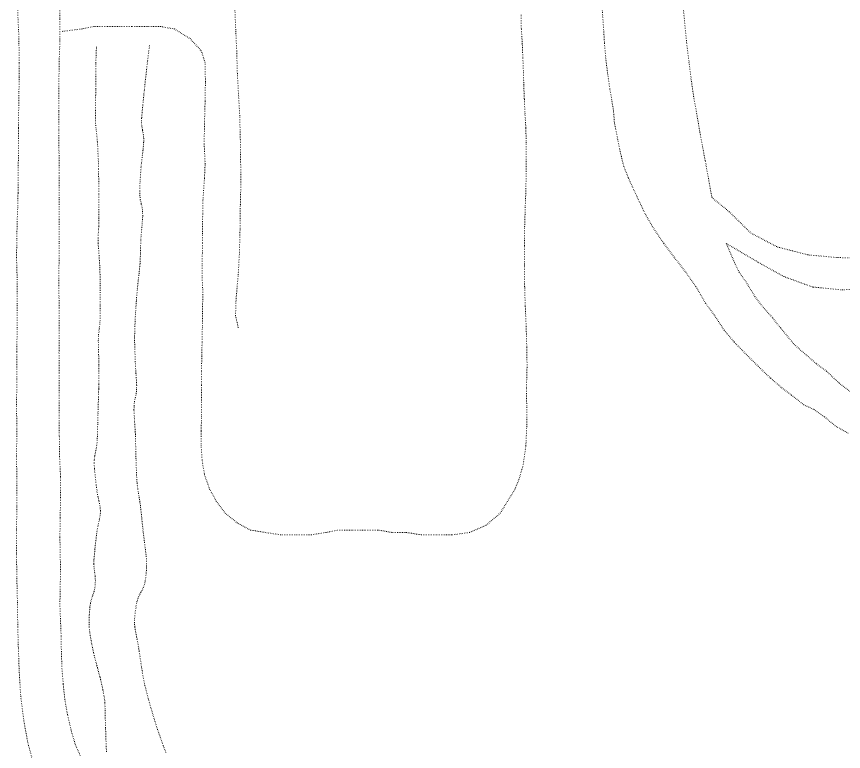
# Model space of a CAD drawing. Extents: x 682410 to 689460, y 7661803 to 7669124.
# Drawn here: x 686210.8 to 686382.3, y 7662819.5 to 7662972.1 of the extents above; entities that cross this region are included whole.
import ezdxf

# ---------------------------------------------------------------- set-up
doc = ezdxf.new("R2010")
doc.units = 0
doc.header["$MEASUREMENT"] = 0
doc.linetypes.add('DOT', pattern=[0.25, 0, -0.25])
doc.layers.add('02 TOE_Line', color=1, linetype='DOT', lineweight=20)

msp = doc.modelspace()

# ---------------------------------------------------------------- linework, layer by layer
at = {"layer": '02 TOE_Line'}
for points in [[(686214.25, 7662817, 3874.03), (686213.06, 7662821.5, 3874.11), (686212.25, 7662826, 3874.21), (686211.62, 7662831, 3874.31), (686211.31, 7662836, 3874.46), (686211.13, 7662841, 3874.6), (686211, 7662845.5, 3874.77), (686210.94, 7662850.5, 3874.92), (686210.81, 7662855.5, 3875.1), (686210.75, 7662860.5, 3875.29), (686210.75, 7662865.5, 3875.57), (686210.81, 7662870.5, 3875.81), (686210.81, 7662875.5, 3876.06), (686210.75, 7662881, 3876.28), (686210.81, 7662886.5, 3876.59), (686210.75, 7662891.5, 3876.9), (686210.81, 7662897, 3877.11), (686210.81, 7662902.5, 3877.29), (686210.88, 7662907.5, 3877.53), (686210.88, 7662912.5, 3877.62), (686210.88, 7662917.5, 3877.82), (686210.75, 7662922, 3878.06), (686210.81, 7662926, 3878.2), (686210.88, 7662929.5, 3878.3), (686211, 7662932.5, 3878.42), (686211.06, 7662935.5, 3878.51), (686211.06, 7662939, 3878.64), (686211.13, 7662942.5, 3878.79), (686211.13, 7662946, 3878.91), (686211.19, 7662949, 3879.14), (686211.19, 7662952.5, 3879.24), (686211.25, 7662956.5, 3879.33), (686211.31, 7662959.5, 3879.45), (686211.31, 7662962.5, 3879.6), (686211.25, 7662966.5, 3879.77), (686211.19, 7662969, 3879.82), (686211.06, 7662971.5, 3879.87), (686211, 7662974.5, 3879.92)], [(686219.75, 7662975.5, 3879.89), (686219.75, 7662971.5, 3879.77), (686219.75, 7662967, 3879.54), (686219.63, 7662963.5, 3879.3), (686219.56, 7662960, 3879.13), (686219.5, 7662956.5, 3879.06), (686219.5, 7662952.5, 3878.97), (686219.5, 7662948.5, 3878.83), (686219.56, 7662944, 3878.71), (686219.63, 7662939.5, 3878.54), (686219.63, 7662934.5, 3878.37), (686219.63, 7662930, 3878.23), (686219.63, 7662925, 3878.07), (686219.56, 7662920.5, 3877.92), (686219.5, 7662916, 3877.75), (686219.63, 7662911.5, 3877.55), (686219.63, 7662907, 3877.37), (686219.56, 7662902.5, 3877.22), (686219.63, 7662898, 3877), (686219.63, 7662893.5, 3876.77), (686219.63, 7662889, 3876.56), (686219.63, 7662885, 3876.4), (686219.69, 7662880.5, 3876.19), (686219.88, 7662876.5, 3875.97), (686219.88, 7662872, 3875.78), (686219.81, 7662868, 3875.57), (686219.75, 7662864, 3875.39), (686219.81, 7662860.5, 3875.2), (686219.88, 7662857, 3875.02), (686219.81, 7662853.5, 3874.84), (686219.75, 7662850, 3874.71), (686219.88, 7662846.5, 3874.52), (686220, 7662843.5, 3874.35), (686220.06, 7662840, 3874.18), (686220.19, 7662836.5, 3874.06), (686220.44, 7662833.5, 3873.94), (686220.81, 7662830, 3873.82), (686221.38, 7662827, 3873.72), (686222.06, 7662824, 3873.61), (686222.94, 7662821, 3873.53), (686224.06, 7662818.5, 3873.4)], [(686348.94, 7662975.5, 3886.58), (686349.38, 7662971, 3886.7), (686349.81, 7662966.5, 3886.79), (686350.31, 7662962.5, 3886.85), (686350.75, 7662959, 3886.89), (686351.25, 7662955.5, 3886.93), (686351.88, 7662952, 3887.01), (686352.56, 7662948, 3887), (686353.12, 7662945, 3887.03), (686353.69, 7662942, 3887.12), (686354.31, 7662938.5, 3887.2), (686355.06, 7662934.5, 3887.26), (686358.65, 7662931.55, 3887.29), (686363.13, 7662927.13, 3887.25), (686368.67, 7662924.24, 3887.23), (686374.98, 7662922.61, 3887.19), (686380.99, 7662922.05, 3887.14), (686387.05, 7662921.9, 3886.99)], [(686220.25, 7662969, 3879.61), (686224.31, 7662969.5, 3879.69), (686226.81, 7662970, 3879.8), (686229.56, 7662970, 3879.88), (686232.44, 7662970, 3879.95), (686234.81, 7662970, 3879.99), (686238.06, 7662970, 3879.91), (686240.63, 7662970, 3879.91), (686243.5, 7662969.5, 3879.88), (686246.75, 7662967.5, 3879.78), (686249.06, 7662965, 3879.79), (686249.88, 7662962.5, 3879.71), (686249.94, 7662958.5, 3879.64), (686249.88, 7662954.5, 3879.54), (686249.75, 7662950, 3879.46), (686249.69, 7662945.5, 3879.38), (686249.88, 7662941.5, 3879.3), (686249.75, 7662938.5, 3879.25), (686249.56, 7662936, 3879.18), (686249.44, 7662934, 3879.1), (686249.38, 7662931, 3879.03), (686249.31, 7662927, 3878.94), (686249.31, 7662925, 3878.89), (686249.31, 7662923, 3878.86), (686249.25, 7662920.5, 3878.82), (686249.25, 7662918, 3878.77), (686249.38, 7662915.5, 3878.74), (686249.38, 7662913, 3878.68), (686249.31, 7662910.5, 3878.62), (686249.31, 7662907.5, 3878.54), (686249.25, 7662904.5, 3878.46), (686249.19, 7662901.5, 3878.44), (686249.13, 7662898.5, 3878.36), (686249.13, 7662895.5, 3878.29), (686249.13, 7662892, 3878.22), (686249.13, 7662889, 3878.16), (686249.06, 7662886, 3878.12), (686249.06, 7662883, 3878.05), (686249.25, 7662880, 3878), (686249.75, 7662877, 3877.97), (686250.81, 7662874, 3877.96), (686252.19, 7662871.5, 3877.92), (686254.06, 7662869, 3877.88), (686256.5, 7662867, 3877.84), (686259.25, 7662865.5, 3877.86), (686262.31, 7662865, 3877.84), (686265.56, 7662864.5, 3877.73), (686268.75, 7662864.5, 3877.72), (686271.94, 7662864.5, 3877.7), (686274.94, 7662865, 3877.66), (686277.69, 7662865.5, 3877.57), (686280.38, 7662865.5, 3877.57), (686283.13, 7662865.5, 3877.59), (686285.75, 7662865.5, 3877.58), (686288.69, 7662865, 3877.64), (686291.63, 7662865, 3877.65), (686294.75, 7662864.5, 3877.67), (686297.81, 7662864.5, 3877.69), (686301.19, 7662864.5, 3877.7), (686304.75, 7662865, 3877.78), (686308.19, 7662866.5, 3877.84), (686311.12, 7662869, 3877.89), (686314.19, 7662874, 3877.95), (686315, 7662876, 3878.04), (686315.88, 7662879, 3878.07), (686316.44, 7662883, 3878.11), (686316.62, 7662887, 3878.2), (686316.62, 7662891, 3878.32), (686316.56, 7662895, 3878.38), (686316.69, 7662899.5, 3878.43), (686316.62, 7662903.5, 3878.52), (686316.5, 7662908, 3878.67), (686316.31, 7662912, 3878.78), (686316.19, 7662916, 3878.83), (686316.19, 7662920.5, 3878.9), (686316.19, 7662924.5, 3878.98), (686316.19, 7662928.5, 3879.03), (686316.31, 7662932.5, 3879.1), (686316.44, 7662936, 3879.18), (686316.5, 7662939.5, 3879.25), (686316.5, 7662943, 3879.32), (686316.5, 7662946, 3879.37), (686316.44, 7662949, 3879.46), (686316.25, 7662952, 3879.54), (686316.12, 7662955, 3879.59), (686316, 7662958, 3879.61), (686315.94, 7662960.5, 3879.66), (686315.81, 7662963.5, 3879.76), (686315.69, 7662966.5, 3879.84), (686315.5, 7662969.5, 3879.96), (686315.44, 7662972.5, 3880.04)], [(686256.75, 7662907.5, 3878.78), (686256.19, 7662910, 3878.8), (686256.31, 7662913.5, 3878.8), (686256.75, 7662918.5, 3878.82), (686257, 7662923, 3878.89), (686257.13, 7662928, 3878.95), (686257.19, 7662933, 3879.01), (686257.31, 7662937.5, 3879.09), (686257.25, 7662942, 3879.17), (686257.19, 7662946.5, 3879.28), (686257.06, 7662951.5, 3879.39), (686256.81, 7662956, 3879.55), (686256.56, 7662960.5, 3879.65), (686256.44, 7662965, 3879.76), (686256.25, 7662969, 3879.93), (686256.06, 7662973.5, 3880.07)], [(686332.25, 7662974, 3886.7), (686332.5, 7662970.5, 3886.78), (686332.75, 7662966.5, 3886.81), (686333.06, 7662963, 3886.85), (686333.44, 7662960, 3886.88), (686333.88, 7662957, 3886.95), (686334.31, 7662954.5, 3887.01), (686334.63, 7662952.5, 3887.06), (686334.81, 7662950, 3887.08), (686335.5, 7662946.5, 3887.08), (686336.25, 7662943, 3887.18), (686336.75, 7662941, 3887.24), (686337.75, 7662938.5, 3887.3), (686338.88, 7662936, 3887.34), (686340.06, 7662933.5, 3887.33), (686341.25, 7662931, 3887.28), (686343, 7662928, 3887.28), (686345.06, 7662925, 3887.32), (686347.31, 7662922, 3887.36), (686349.62, 7662919, 3887.35), (686351.75, 7662916, 3887.27), (686353.75, 7662912.5, 3887.1), (686355.63, 7662910, 3886.96), (686357.56, 7662907, 3886.78), (686359.69, 7662904.5, 3886.59), (686362.12, 7662902, 3886.39), (686364.63, 7662899.5, 3886.17), (686367.25, 7662897, 3885.92), (686369.56, 7662895, 3885.7), (686371.56, 7662893.5, 3885.35), (686374.12, 7662891.5, 3885.14), (686376.25, 7662890.5, 3884.97), (686378.38, 7662889, 3884.79), (686380.81, 7662887, 3884.59), (686383.5, 7662885.5, 3884.34)], [(686227.33, 7662965.78, 3875.82), (686227.2, 7662962.44, 3875.9), (686227.17, 7662960.74, 3875.89), (686227.17, 7662957.06, 3875.7), (686227.17, 7662955.73, 3875.63), (686227.13, 7662952.64, 3875.52), (686227.12, 7662950.59, 3875.44), (686227.17, 7662949.49, 3875.46), (686227.27, 7662948.58, 3875.41), (686227.46, 7662946.9, 3875.32), (686227.53, 7662946.02, 3875.3), (686227.57, 7662945.48, 3875.29), (686227.62, 7662944.43, 3875.26), (686227.75, 7662941.67, 3875.21), (686227.78, 7662940.33, 3875.19), (686227.82, 7662935.24, 3875.26), (686227.82, 7662934.89, 3875.24), (686227.85, 7662930.14, 3874.99), (686227.82, 7662928.54, 3874.92), (686227.78, 7662927.95, 3874.9), (686227.72, 7662926.98, 3874.89), (686227.66, 7662926, 3874.87), (686227.69, 7662925.03, 3874.78), (686227.77, 7662923.94, 3874.77), (686228.04, 7662919.98, 3874.77), (686228.06, 7662919.29, 3874.76), (686228.1, 7662916.65, 3874.76), (686228.12, 7662914.82, 3874.76), (686228.13, 7662913.71, 3874.7), (686228.13, 7662912.22, 3874.62), (686228.11, 7662909.77, 3874.51), (686228.05, 7662908.51, 3874.5), (686227.91, 7662907.26, 3874.49), (686227.9, 7662907.2, 3874.49), (686227.77, 7662906.02, 3874.51), (686227.72, 7662904.81, 3874.48), (686227.72, 7662904.79, 3874.48), (686227.75, 7662902.92, 3874.38), (686227.77, 7662902.38, 3874.34), (686227.79, 7662901.85, 3874.31), (686227.83, 7662900.36, 3874.22), (686227.84, 7662899.89, 3874.2), (686227.84, 7662899.77, 3874.19), (686227.82, 7662895.76, 3874), (686227.8, 7662894.92, 3873.96), (686227.8, 7662894.71, 3873.95), (686227.75, 7662893, 3873.88), (686227.65, 7662889.63, 3873.73), (686227.59, 7662887.42, 3873.62), (686227.51, 7662884.44, 3873.47), (686227.44, 7662883.42, 3873.43), (686227.29, 7662882.4, 3873.4), (686227.14, 7662881.71, 3873.4), (686226.97, 7662880.84, 3873.42), (686226.88, 7662879.96, 3873.38), (686226.86, 7662879.34, 3873.3), (686226.91, 7662878.31, 3873.3), (686226.92, 7662878.16, 3873.3), (686227.28, 7662874.83, 3873.07), (686227.34, 7662874.34, 3873.04), (686227.56, 7662872.88, 3872.9), (686227.66, 7662872.37, 3872.84), (686227.86, 7662871.42, 3872.74), (686227.95, 7662871.02, 3872.7), (686228.09, 7662870.29, 3872.62), (686228.16, 7662869.55, 3872.55), (686228.16, 7662869.34, 3872.53), (686228.12, 7662868.6, 3872.52), (686227.99, 7662867.86, 3872.51), (686227.94, 7662867.62, 3872.51), (686227.68, 7662866.52, 3872.5), (686227.62, 7662866.26, 3872.51), (686227.39, 7662864.88, 3872.49), (686227.33, 7662864.42, 3872.48), (686227, 7662861.45, 3872.44), (686226.82, 7662859.3, 3872.37), (686226.8, 7662858.38, 3872.4), (686226.86, 7662857.47, 3872.36), (686226.95, 7662856.84, 3872.29), (686226.96, 7662856.78, 3872.28), (686227.07, 7662855.9, 3872.25), (686227.11, 7662854.96, 3872.22), (686227.08, 7662854.3, 3872.2), (686227, 7662853.53, 3872.16), (686226.83, 7662852.77, 3872.12), (686226.58, 7662852, 3872.1), (686226.51, 7662851.78, 3872.09), (686226.3, 7662851.16, 3872.14), (686226.09, 7662850.31, 3872.11), (686225.96, 7662849.41, 3872), (686225.84, 7662847.75, 3872.15), (686225.8, 7662846.29, 3872.13), (686225.83, 7662845.27, 3871.96), (686225.93, 7662844.36, 3871.64), (686226.26, 7662842.31, 3871.6), (686226.35, 7662841.84, 3871.57), (686226.76, 7662839.9, 3871.37), (686226.87, 7662839.46, 3871.3), (686227.43, 7662837.32, 3871.15), (686227.52, 7662837.01, 3871.12), (686227.56, 7662836.85, 3871.11), (686228.08, 7662834.93, 3870.97), (686228.19, 7662834.51, 3870.94), (686228.68, 7662832.27, 3870.83), (686228.91, 7662831.04, 3870.77), (686229.04, 7662830.1, 3870.72), (686229.08, 7662829.59, 3870.7), (686229.13, 7662828.1, 3870.66), (686229.22, 7662824.44, 3870.57), (686229.36, 7662820.62, 3870.58), (686229.42, 7662819.44, 3870.56)], [(686227.33, 7662965.78, 3875.82), (686227.2, 7662962.44, 3875.9), (686227.17, 7662960.74, 3875.89), (686227.17, 7662957.06, 3875.7), (686227.17, 7662955.73, 3875.63), (686227.13, 7662952.64, 3875.52), (686227.12, 7662950.59, 3875.44), (686227.17, 7662949.49, 3875.46), (686227.27, 7662948.58, 3875.41), (686227.46, 7662946.9, 3875.32), (686227.53, 7662946.02, 3875.3), (686227.57, 7662945.48, 3875.29), (686227.62, 7662944.43, 3875.26), (686227.75, 7662941.67, 3875.21), (686227.78, 7662940.33, 3875.19), (686227.82, 7662935.24, 3875.26), (686227.82, 7662934.89, 3875.24), (686227.85, 7662930.14, 3874.99), (686227.82, 7662928.54, 3874.92), (686227.78, 7662927.95, 3874.9), (686227.72, 7662926.98, 3874.89), (686227.66, 7662926, 3874.87), (686227.69, 7662925.03, 3874.78), (686227.77, 7662923.94, 3874.77), (686228.04, 7662919.98, 3874.77), (686228.06, 7662919.29, 3874.76), (686228.1, 7662916.65, 3874.76), (686228.12, 7662914.82, 3874.76), (686228.13, 7662913.71, 3874.7), (686228.13, 7662912.22, 3874.62), (686228.11, 7662909.77, 3874.51), (686228.05, 7662908.51, 3874.5), (686227.91, 7662907.26, 3874.49), (686227.9, 7662907.2, 3874.49), (686227.77, 7662906.02, 3874.51), (686227.72, 7662904.81, 3874.48), (686227.72, 7662904.79, 3874.48), (686227.75, 7662902.92, 3874.38), (686227.77, 7662902.38, 3874.34), (686227.79, 7662901.85, 3874.31), (686227.83, 7662900.36, 3874.22), (686227.84, 7662899.89, 3874.2), (686227.84, 7662899.77, 3874.19), (686227.82, 7662895.76, 3874), (686227.8, 7662894.92, 3873.96), (686227.8, 7662894.71, 3873.95), (686227.75, 7662893, 3873.88), (686227.65, 7662889.63, 3873.73), (686227.59, 7662887.42, 3873.62), (686227.51, 7662884.44, 3873.47), (686227.44, 7662883.42, 3873.43), (686227.29, 7662882.4, 3873.4), (686227.14, 7662881.71, 3873.4), (686226.97, 7662880.84, 3873.42), (686226.88, 7662879.96, 3873.38), (686226.86, 7662879.34, 3873.3), (686226.91, 7662878.31, 3873.3), (686226.92, 7662878.16, 3873.3), (686227.28, 7662874.83, 3873.07), (686227.34, 7662874.34, 3873.04), (686227.56, 7662872.88, 3872.9), (686227.66, 7662872.37, 3872.84), (686227.86, 7662871.42, 3872.74), (686227.95, 7662871.02, 3872.7), (686228.09, 7662870.29, 3872.62), (686228.16, 7662869.55, 3872.55), (686228.16, 7662869.34, 3872.53), (686228.12, 7662868.6, 3872.52), (686227.99, 7662867.86, 3872.51), (686227.94, 7662867.62, 3872.51), (686227.68, 7662866.52, 3872.5), (686227.62, 7662866.26, 3872.51), (686227.39, 7662864.88, 3872.49), (686227.33, 7662864.42, 3872.48), (686227, 7662861.45, 3872.44), (686226.82, 7662859.3, 3872.37), (686226.8, 7662858.38, 3872.4), (686226.86, 7662857.47, 3872.36), (686226.95, 7662856.84, 3872.29), (686226.96, 7662856.78, 3872.28), (686227.07, 7662855.9, 3872.25), (686227.11, 7662854.96, 3872.22), (686227.08, 7662854.3, 3872.2), (686227, 7662853.53, 3872.16), (686226.83, 7662852.77, 3872.12), (686226.58, 7662852, 3872.1), (686226.51, 7662851.78, 3872.09), (686226.3, 7662851.16, 3872.14), (686226.09, 7662850.31, 3872.11), (686225.96, 7662849.41, 3872), (686225.84, 7662847.75, 3872.15), (686225.8, 7662846.29, 3872.13), (686225.83, 7662845.27, 3871.96), (686225.93, 7662844.36, 3871.64), (686226.26, 7662842.31, 3871.6), (686226.35, 7662841.84, 3871.57), (686226.76, 7662839.9, 3871.37), (686226.87, 7662839.46, 3871.3), (686227.43, 7662837.32, 3871.15), (686227.52, 7662837.01, 3871.12), (686227.56, 7662836.85, 3871.11), (686228.08, 7662834.93, 3870.97), (686228.19, 7662834.51, 3870.94), (686228.68, 7662832.27, 3870.83), (686228.91, 7662831.04, 3870.77), (686229.04, 7662830.1, 3870.72), (686229.08, 7662829.59, 3870.7), (686229.13, 7662828.1, 3870.66), (686229.22, 7662824.44, 3870.57), (686229.36, 7662820.62, 3870.58), (686229.42, 7662819.44, 3870.56)], [(686238.35, 7662966.16, 3875.66), (686237.94, 7662962.82, 3875.54), (686237.74, 7662961.14, 3875.49), (686237.27, 7662956.81, 3875.22), (686237.18, 7662956.01, 3875.17), (686236.94, 7662953.6, 3875.08), (686236.71, 7662950.95, 3874.98), (686236.68, 7662950.16, 3874.99), (686236.74, 7662949.36, 3875), (686236.88, 7662948.58, 3875.01), (686236.9, 7662948.47, 3875.01), (686236.92, 7662948.37, 3875.01), (686237.06, 7662947.65, 3875.05), (686237.14, 7662946.81, 3875.07), (686237.13, 7662945.97, 3875.04), (686237.13, 7662945.86, 3875.03), (686236.99, 7662944.32, 3875.01), (686236.9, 7662943.61, 3874.99), (686236.81, 7662942.85, 3874.96), (686236.67, 7662941.67, 3874.93), (686236.58, 7662940.77, 3874.91), (686236.38, 7662937.8, 3874.84), (686236.31, 7662935.75, 3874.79), (686236.33, 7662934.9, 3874.8), (686236.43, 7662934.06, 3874.82), (686236.62, 7662933.23, 3874.83), (686236.64, 7662933.14, 3874.84), (686236.82, 7662932.37, 3874.88), (686236.91, 7662931.57, 3874.9), (686236.93, 7662930.78, 3874.88), (686236.93, 7662930.69, 3874.87), (686236.82, 7662929.05, 3874.86), (686236.75, 7662928.31, 3874.84), (686236.59, 7662926.5, 3874.81), (686236.54, 7662925.67, 3874.8), (686236.45, 7662922.79, 3874.69), (686236.44, 7662922.33, 3874.67), (686236.38, 7662920.83, 3874.61), (686236.36, 7662920.59, 3874.6), (686236.18, 7662918.79, 3874.48), (686236.12, 7662918.33, 3874.44), (686236.02, 7662917.41, 3874.37), (686235.87, 7662916.13, 3874.28), (686235.82, 7662915.57, 3874.24), (686235.6, 7662912.91, 3874.1), (686235.44, 7662910.59, 3873.98), (686235.3, 7662907.75, 3873.9), (686235.25, 7662905.59, 3873.84), (686235.26, 7662904.4, 3873.81), (686235.38, 7662900.52, 3873.7), (686235.49, 7662898.51, 3873.48), (686235.53, 7662898.04, 3873.43), (686235.54, 7662897.92, 3873.42), (686235.66, 7662896.05, 3873.23), (686235.68, 7662895.5, 3873.16), (686235.67, 7662894.64, 3873.15), (686235.57, 7662893.79, 3873.1), (686235.4, 7662892.95, 3873), (686235.23, 7662892.11, 3872.96), (686235.13, 7662891.27, 3872.9), (686235.12, 7662890.4, 3872.84), (686235.22, 7662888.39, 3872.8), (686235.26, 7662887.81, 3872.79), (686235.39, 7662885.87, 3872.76), (686235.41, 7662885.3, 3872.75), (686235.48, 7662882.56, 3872.67), (686235.54, 7662880.3, 3872.61), (686235.67, 7662876.75, 3872.47), (686235.77, 7662875.19, 3872.4), (686235.92, 7662873.93, 3872.42), (686236.06, 7662873.1, 3872.43), (686236.2, 7662872.23, 3872.44), (686236.35, 7662871.34, 3872.46), (686236.5, 7662870.17, 3872.47), (686236.73, 7662868.01, 3872.44), (686237.04, 7662865.11, 3872.41), (686237.31, 7662862.91, 3872.34), (686237.66, 7662860.03, 3872.25), (686237.74, 7662858.97, 3872.27), (686237.75, 7662857.9, 3872.27), (686237.74, 7662857.84, 3872.26), (686237.65, 7662856.43, 3872.22), (686237.47, 7662855.02, 3872.14), (686237.46, 7662854.94, 3872.13), (686237.31, 7662854.26, 3872.03), (686237.09, 7662853.61, 3871.9), (686236.79, 7662852.99, 3871.74), (686236.63, 7662852.72, 3871.67), (686236.54, 7662852.55, 3871.62), (686236.26, 7662852.04, 3871.52), (686235.96, 7662851.33, 3871.36), (686235.74, 7662850.6, 3871.21), (686235.66, 7662850.27, 3871.13), (686235.43, 7662848.88, 3871.05), (686235.27, 7662847.49, 3870.96), (686235.24, 7662847.09, 3870.93), (686235.22, 7662846.28, 3870.87), (686235.29, 7662845.47, 3870.8), (686235.32, 7662845.24, 3870.78), (686235.67, 7662843.28, 3870.76), (686235.77, 7662842.78, 3870.76), (686236.13, 7662840.82, 3870.74), (686236.21, 7662840.32, 3870.73), (686236.68, 7662837.1, 3870.62), (686236.95, 7662835.39, 3870.57), (686237.3, 7662833.61, 3870.55), (686237.38, 7662833.28, 3870.55), (686237.98, 7662830.9, 3870.54), (686238.1, 7662830.45, 3870.53), (686238.66, 7662828.49, 3870.46), (686239.57, 7662825.49, 3870.35), (686240.11, 7662823.83, 3870.23), (686241.21, 7662820.69, 3869.98), (686241.79, 7662819.22, 3869.9)], [(686238.35, 7662966.16, 3875.66), (686237.94, 7662962.82, 3875.55), (686237.74, 7662961.14, 3875.49), (686237.27, 7662956.81, 3875.22), (686237.18, 7662956.01, 3875.17), (686236.94, 7662953.6, 3875.08), (686236.71, 7662950.95, 3874.98), (686236.68, 7662950.16, 3874.99), (686236.74, 7662949.36, 3875), (686236.88, 7662948.58, 3875.01), (686236.9, 7662948.47, 3875.01), (686236.92, 7662948.37, 3875.01), (686237.06, 7662947.65, 3875.05), (686237.14, 7662946.81, 3875.07), (686237.13, 7662945.97, 3875.04), (686237.13, 7662945.86, 3875.03), (686236.99, 7662944.32, 3875.01), (686236.9, 7662943.61, 3874.99), (686236.81, 7662942.85, 3874.96), (686236.67, 7662941.67, 3874.93), (686236.58, 7662940.77, 3874.91), (686236.38, 7662937.8, 3874.84), (686236.31, 7662935.75, 3874.79), (686236.33, 7662934.9, 3874.8), (686236.43, 7662934.06, 3874.82), (686236.62, 7662933.23, 3874.83), (686236.64, 7662933.14, 3874.84), (686236.82, 7662932.37, 3874.88), (686236.91, 7662931.57, 3874.9), (686236.93, 7662930.78, 3874.88), (686236.93, 7662930.69, 3874.87), (686236.82, 7662929.05, 3874.86), (686236.75, 7662928.31, 3874.84), (686236.59, 7662926.5, 3874.81), (686236.54, 7662925.67, 3874.8), (686236.45, 7662922.79, 3874.69), (686236.44, 7662922.33, 3874.67), (686236.38, 7662920.83, 3874.61), (686236.36, 7662920.59, 3874.6), (686236.18, 7662918.79, 3874.48), (686236.12, 7662918.33, 3874.44), (686236.02, 7662917.41, 3874.37), (686235.87, 7662916.13, 3874.28), (686235.82, 7662915.57, 3874.24), (686235.6, 7662912.91, 3874.1), (686235.44, 7662910.59, 3873.98), (686235.3, 7662907.75, 3873.9), (686235.25, 7662905.59, 3873.84), (686235.26, 7662904.4, 3873.81), (686235.38, 7662900.52, 3873.7), (686235.49, 7662898.51, 3873.48), (686235.53, 7662898.04, 3873.43), (686235.54, 7662897.92, 3873.42), (686235.66, 7662896.05, 3873.23), (686235.68, 7662895.5, 3873.16), (686235.67, 7662894.64, 3873.15), (686235.57, 7662893.79, 3873.1), (686235.4, 7662892.95, 3873), (686235.23, 7662892.11, 3872.96), (686235.13, 7662891.27, 3872.9), (686235.12, 7662890.4, 3872.84), (686235.22, 7662888.39, 3872.8), (686235.26, 7662887.81, 3872.79), (686235.39, 7662885.87, 3872.76), (686235.41, 7662885.3, 3872.75), (686235.48, 7662882.56, 3872.67), (686235.54, 7662880.3, 3872.61), (686235.67, 7662876.75, 3872.47), (686235.77, 7662875.19, 3872.4), (686235.92, 7662873.93, 3872.42), (686236.06, 7662873.1, 3872.43), (686236.2, 7662872.23, 3872.44), (686236.35, 7662871.34, 3872.46), (686236.5, 7662870.17, 3872.47), (686236.73, 7662868.01, 3872.44), (686237.04, 7662865.11, 3872.41), (686237.31, 7662862.91, 3872.34), (686237.66, 7662860.03, 3872.25), (686237.74, 7662858.97, 3872.27), (686237.75, 7662857.9, 3872.27), (686237.74, 7662857.84, 3872.26), (686237.65, 7662856.43, 3872.22), (686237.47, 7662855.02, 3872.14), (686237.46, 7662854.94, 3872.13), (686237.31, 7662854.26, 3872.03), (686237.09, 7662853.61, 3871.9), (686236.79, 7662852.99, 3871.74), (686236.63, 7662852.72, 3871.67), (686236.54, 7662852.55, 3871.62), (686236.26, 7662852.04, 3871.52), (686235.96, 7662851.33, 3871.36), (686235.74, 7662850.6, 3871.21), (686235.66, 7662850.27, 3871.13), (686235.43, 7662848.88, 3871.05), (686235.27, 7662847.49, 3870.96), (686235.24, 7662847.09, 3870.93), (686235.22, 7662846.28, 3870.87), (686235.29, 7662845.47, 3870.8), (686235.32, 7662845.24, 3870.78), (686235.67, 7662843.28, 3870.76), (686235.77, 7662842.78, 3870.76), (686236.13, 7662840.82, 3870.74), (686236.21, 7662840.32, 3870.73), (686236.68, 7662837.1, 3870.62), (686236.95, 7662835.39, 3870.57), (686237.3, 7662833.61, 3870.55), (686237.38, 7662833.28, 3870.55), (686237.98, 7662830.9, 3870.54), (686238.1, 7662830.45, 3870.53), (686238.66, 7662828.49, 3870.46), (686239.57, 7662825.49, 3870.35), (686240.11, 7662823.83, 3870.23), (686241.21, 7662820.69, 3869.98), (686241.79, 7662819.22, 3869.9)], [(686388.21, 7662915.77, 3887.12), (686382.1, 7662915.34, 3887.26), (686375.96, 7662915.93, 3887.33), (686370.01, 7662918.09, 3887.35), (686364.59, 7662921.11, 3887.37), (686358, 7662925, 3887.21), (686359.75, 7662921, 3887.08), (686360.69, 7662919, 3886.95), (686362.12, 7662917, 3886.79), (686363.94, 7662914, 3886.54), (686365.88, 7662911.5, 3886.36), (686367.69, 7662909.5, 3886.18), (686369.25, 7662907.5, 3886.1), (686372.13, 7662904, 3885.86), (686375, 7662901.5, 3885.53), (686376.75, 7662900, 3885.34), (686378.81, 7662898.5, 3885.15), (686381.44, 7662896, 3884.89), (686384.06, 7662894, 3884.63)]]:
    msp.add_polyline3d(points, dxfattribs=at)

doc.saveas('drawing.dxf')
